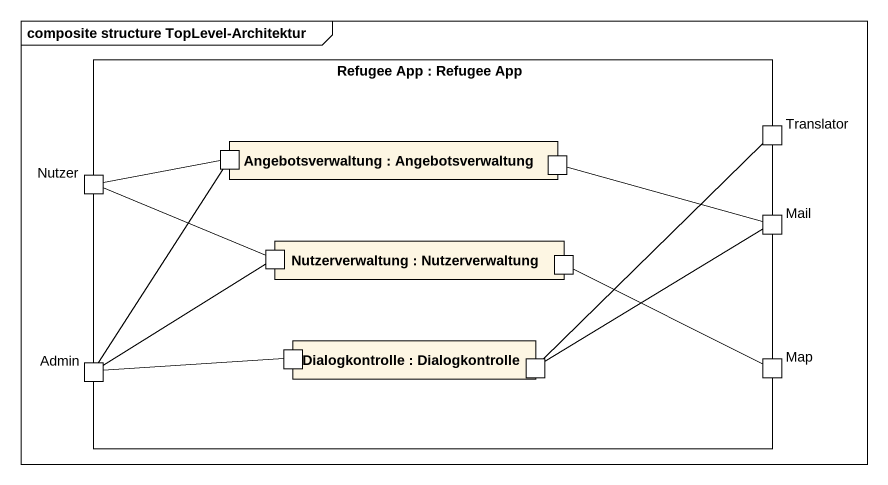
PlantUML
@startuml
mainframe composite structure TopLevel-Architektur
rectangle "Refugee App : Refugee App" as Refugee_App {
  port Nutzer
  rectangle "Angebotsverwaltung : Angebotsverwaltung" as Angebotsverwaltung {
    port " " as port1
    port " " as port2
  }
  port Translator
  port Mail
  rectangle "Nutzerverwaltung : Nutzerverwaltung" as Nutzerverwaltung {
    port " " as port3
    port " " as port4
  }
  rectangle "Dialogkontrolle : Dialogkontrolle" as Dialogkontrolle {
    port " " as port5
    port " " as port6
  }
  port Admin
  port "Map" as Map_
}
Nutzer -right- port1
Nutzer -right- port3
Translator -- port6
Mail -left- port2
Mail -- port6
Admin -up- port1
Admin -up- port3
Admin -right- port5
Map_ -left- port4
@enduml
